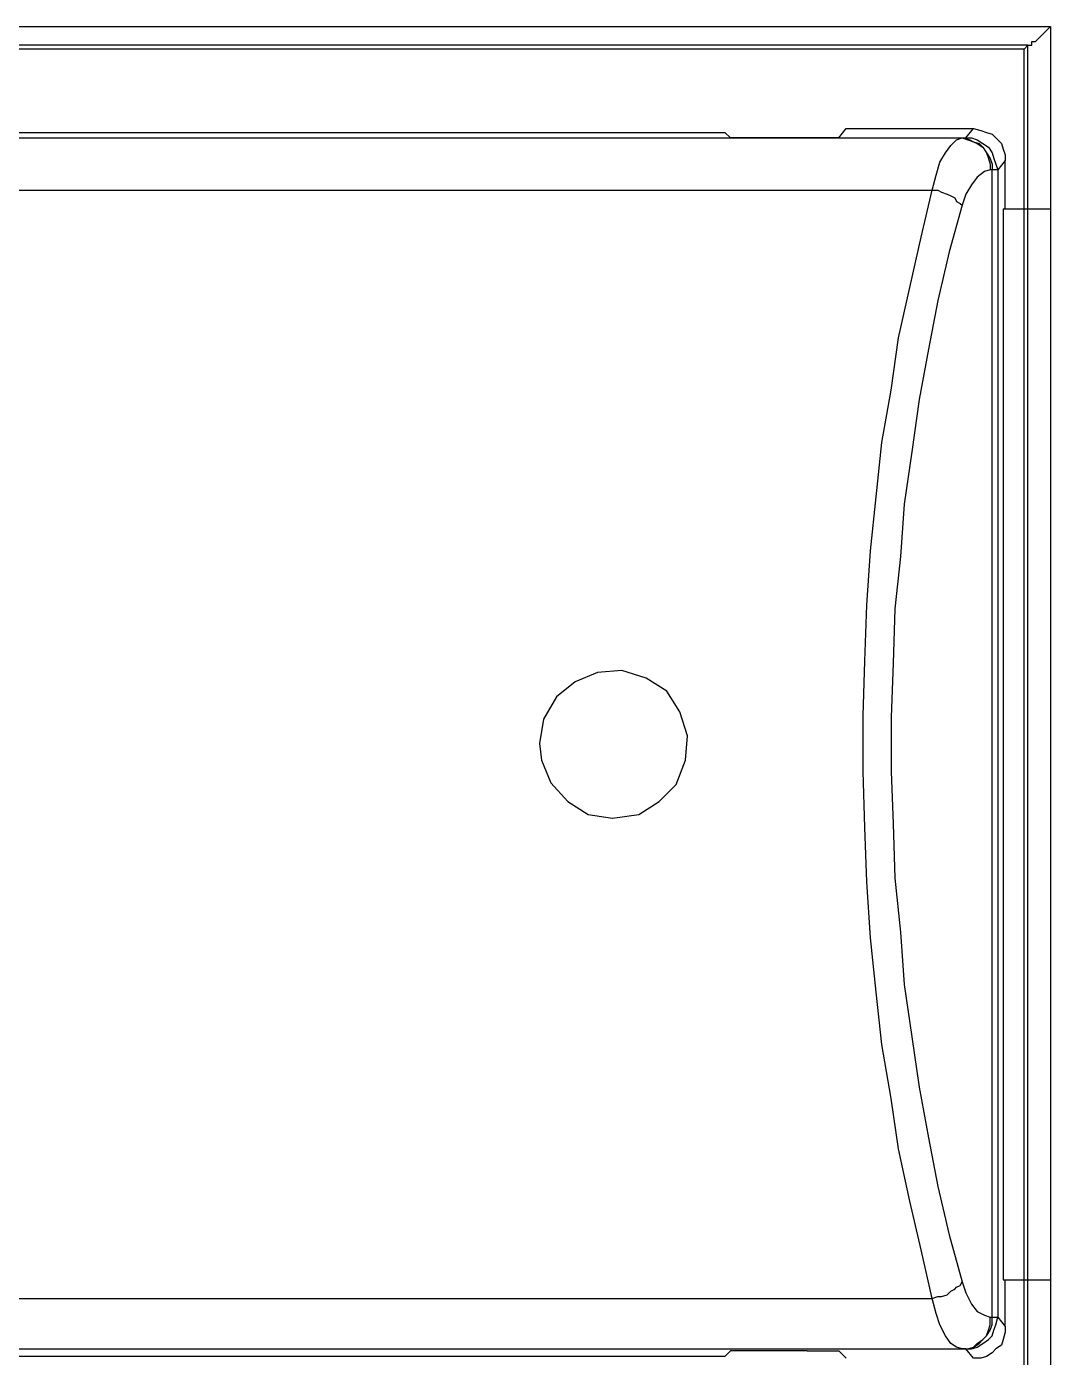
# Model space of a CAD drawing. Header units: centimetres. Extents: x -8.4 to 3.7, y -7.8 to 8.
# Drawn here: x -3.129 to -2.163, y 4.197 to 5.454 of the extents above; entities that cross this region are included whole.
import ezdxf

# ---------------------------------------------------------------- set-up
doc = ezdxf.new("R2010")
doc.units = ezdxf.units.CM
doc.header["$MEASUREMENT"] = 0
doc.layers.add('Layer 1', color=7, linetype='Continuous')

msp = doc.modelspace()

# ---------------------------------------------------------------- linework, layer by layer
at = {"layer": 'Layer 1', "lineweight": 25}
for points in [[(-6.02898, 5.45394), (-6.02898, 5.45394), (-2.16253, 5.45394), (-2.16253, 5.45394)], [(-2.16253, 5.45394), (-2.16253, 5.45394), (-2.16253, -1.68981), (-2.16253, -1.68981)], [(-2.1837, 5.4363), (-2.1837, 5.4363), (-6.01134, 5.4363), (-6.01134, 5.4363)], [(-2.18723, 5.43277), (-2.18723, 5.43277), (-6.00781, 5.43277), (-6.00781, 5.43277)], [(-2.18723, 5.43277), (-2.18723, 5.43277), (-2.1837, 5.4363), (-2.1837, 5.4363)], [(-2.18723, -1.66864), (-2.18723, -1.66864), (-2.18723, 5.43277), (-2.18723, 5.43277)], [(-2.1837, -1.67217), (-2.1837, -1.67217), (-2.1837, 5.4363), (-2.1837, 5.4363)], [(-2.3623, 5.34878), (-2.3623, 5.34878), (-2.35524, 5.3576), (-2.35524, 5.3576)], [(-2.35524, 5.3576), (-2.35524, 5.3576), (-2.2352, 5.3576), (-2.2352, 5.3576)], [(-2.24227, 5.34878), (-2.24227, 5.34878), (-2.2352, 5.3576), (-2.2352, 5.3576)], [(-5.72329, 5.35407), (-5.72329, 5.35407), (-2.46998, 5.35407), (-2.46998, 5.35407)], [(-4.03397, 5.34878), (-4.03397, 5.34878), (-2.24579, 5.34878), (-2.24579, 5.34878)], [(-2.46468, 5.34878), (-2.46468, 5.34878), (-2.46998, 5.35407), (-2.46998, 5.35407)], [(-2.39231, 5.34878), (-2.39231, 5.34878), (-2.46468, 5.34878), (-2.46468, 5.34878)], [(-2.24579, 5.34878), (-2.24579, 5.34878), (-2.24403, 5.34878), (-2.24403, 5.34878)], [(-2.21755, 5.31877), (-2.21755, 5.31877), (-2.21931, 5.31877), (-2.21931, 5.31877)], [(-2.21755, 4.23493), (-2.21755, 4.23493), (-2.21755, 5.31877), (-2.21755, 5.31877)], [(-2.20519, 5.32759), (-2.20519, 5.32759), (-2.21225, 5.31877), (-2.21225, 5.31877)], [(-2.21225, 5.31877), (-2.21225, 5.31877), (-2.21225, 4.23493), (-2.21225, 4.23493)], [(-2.20519, 5.2817), (-2.20519, 5.2817), (-2.20519, 5.32759), (-2.20519, 5.32759)], [(-4.00573, 5.29935), (-4.00573, 5.29935), (-2.27404, 5.29935), (-2.27404, 5.29935)], [(-2.20696, 5.2817), (-2.20696, 5.2817), (-2.20696, 4.27023), (-2.20696, 4.27023)], [(-2.20696, 5.2817), (-2.20696, 5.2817), (-2.16253, 5.2817), (-2.16253, 5.2817)], [(-2.20696, 4.27023), (-2.20696, 4.27023), (-2.16253, 4.27023), (-2.16253, 4.27023)], [(-2.20519, 4.2261), (-2.20519, 4.2261), (-2.20519, 4.27023), (-2.20519, 4.27023)], [(-4.00573, 4.25258), (-4.00573, 4.25258), (-2.27404, 4.25258), (-2.27404, 4.25258)], [(-2.21931, 4.23493), (-2.21931, 4.23493), (-2.21755, 4.23493), (-2.21755, 4.23493)], [(-2.21225, 4.23493), (-2.21225, 4.23493), (-2.20519, 4.2261), (-2.20519, 4.2261)], [(-4.03397, 4.20492), (-4.03397, 4.20492), (-2.24579, 4.20492), (-2.24579, 4.20492)], [(-2.46468, 4.20315), (-2.46468, 4.20315), (-2.46998, 4.19785), (-2.46998, 4.19785)], [(-2.39231, 4.20315), (-2.39231, 4.20315), (-2.46468, 4.20315), (-2.46468, 4.20315)], [(-2.35524, 4.19609), (-2.35524, 4.19609), (-2.3623, 4.20315), (-2.3623, 4.20315)], [(-2.24403, 4.20492), (-2.24403, 4.20492), (-2.24579, 4.20492), (-2.24579, 4.20492)], [(-2.2352, 4.19609), (-2.2352, 4.19609), (-2.24227, 4.20492), (-2.24227, 4.20492)], [(-2.46998, 4.19785), (-2.46998, 4.19785), (-5.72329, 4.19785), (-5.72329, 4.19785)]]:
    msp.add_open_spline(points, degree=3, dxfattribs=at)
for points, knots in [([(-2.1837, 5.4363), (-2.1837, 5.4363), (-2.1837, 5.4363), (-2.1837, 5.4363), (-2.1837, 5.4363), (-2.1837, 5.4363), (-2.18017, 5.4363), (-2.18017, 5.4363), (-2.18017, 5.4363), (-2.18017, 5.4363), (-2.18017, 5.43983), (-2.18017, 5.43983), (-2.18017, 5.43983), (-2.18017, 5.43983), (-2.17664, 5.43983), (-2.17664, 5.43983), (-2.17664, 5.43983), (-2.17664, 5.43983), (-2.17311, 5.44336), (-2.17311, 5.44336), (-2.17311, 5.44336), (-2.17311, 5.44336), (-2.16959, 5.44688), (-2.16959, 5.44688), (-2.16959, 5.44688), (-2.16959, 5.44688), (-2.16606, 5.45041), (-2.16606, 5.45041), (-2.16606, 5.45041), (-2.16606, 5.45041), (-2.16253, 5.45394), (-2.16253, 5.45394)], [0, 0, 0, 0, 0.1111111, 0.1111111, 0.1111111, 0.1111111, 0.2222222, 0.2222222, 0.2222222, 0.2222222, 0.3333333, 0.3333333, 0.3333333, 0.3333333, 0.4444444, 0.4444444, 0.4444444, 0.4444444, 0.5555556, 0.5555556, 0.5555556, 0.5555556, 0.6666667, 0.6666667, 0.6666667, 0.6666667, 0.7777778, 0.7777778, 0.7777778, 0.7777778, 1, 1, 1, 1]), ([(-2.2352, 5.3576), (-2.2352, 5.3576), (-2.22814, 5.35584), (-2.22814, 5.35584), (-2.22814, 5.35584), (-2.22814, 5.35584), (-2.22285, 5.35407), (-2.22285, 5.35407), (-2.22285, 5.35407), (-2.22285, 5.35407), (-2.21755, 5.35231), (-2.21755, 5.35231), (-2.21755, 5.35231), (-2.21755, 5.35231), (-2.21402, 5.34878), (-2.21402, 5.34878), (-2.21402, 5.34878), (-2.21402, 5.34878), (-2.20873, 5.34348), (-2.20873, 5.34348), (-2.20873, 5.34348), (-2.20873, 5.34348), (-2.20696, 5.33819), (-2.20696, 5.33819), (-2.20696, 5.33819), (-2.20696, 5.33819), (-2.20519, 5.33289), (-2.20519, 5.33289), (-2.20519, 5.33289), (-2.20519, 5.33289), (-2.20519, 5.32759), (-2.20519, 5.32759)], [0, 0, 0, 0, 0.1111111, 0.1111111, 0.1111111, 0.1111111, 0.2222222, 0.2222222, 0.2222222, 0.2222222, 0.3333333, 0.3333333, 0.3333333, 0.3333333, 0.4444444, 0.4444444, 0.4444444, 0.4444444, 0.5555556, 0.5555556, 0.5555556, 0.5555556, 0.6666667, 0.6666667, 0.6666667, 0.6666667, 0.7777778, 0.7777778, 0.7777778, 0.7777778, 1, 1, 1, 1]), ([(-2.3623, 5.34878), (-2.3623, 5.34878), (-2.3623, 5.34878), (-2.3623, 5.34878), (-2.3623, 5.34878), (-2.3623, 5.34878), (-2.36406, 5.34878), (-2.36406, 5.34878), (-2.36406, 5.34878), (-2.36406, 5.34878), (-2.3676, 5.34878), (-2.3676, 5.34878), (-2.3676, 5.34878), (-2.3676, 5.34878), (-2.37112, 5.34878), (-2.37112, 5.34878), (-2.37112, 5.34878), (-2.37112, 5.34878), (-2.37466, 5.34878), (-2.37466, 5.34878), (-2.37466, 5.34878), (-2.37466, 5.34878), (-2.37995, 5.34878), (-2.37995, 5.34878), (-2.37995, 5.34878), (-2.37995, 5.34878), (-2.38701, 5.34878), (-2.38701, 5.34878), (-2.38701, 5.34878), (-2.38701, 5.34878), (-2.39231, 5.34878), (-2.39231, 5.34878)], [0, 0, 0, 0, 0.1111111, 0.1111111, 0.1111111, 0.1111111, 0.2222222, 0.2222222, 0.2222222, 0.2222222, 0.3333333, 0.3333333, 0.3333333, 0.3333333, 0.4444444, 0.4444444, 0.4444444, 0.4444444, 0.5555556, 0.5555556, 0.5555556, 0.5555556, 0.6666667, 0.6666667, 0.6666667, 0.6666667, 0.7777778, 0.7777778, 0.7777778, 0.7777778, 1, 1, 1, 1]), ([(-2.27404, 5.29935), (-2.27404, 5.29935), (-2.27051, 5.31347), (-2.27051, 5.31347), (-2.27051, 5.31347), (-2.27051, 5.31347), (-2.26697, 5.32583), (-2.26697, 5.32583), (-2.26697, 5.32583), (-2.26697, 5.32583), (-2.26168, 5.33466), (-2.26168, 5.33466), (-2.26168, 5.33466), (-2.26168, 5.33466), (-2.25639, 5.34172), (-2.25639, 5.34172), (-2.25639, 5.34172), (-2.25639, 5.34172), (-2.25109, 5.34701), (-2.25109, 5.34701), (-2.25109, 5.34701), (-2.25109, 5.34701), (-2.24579, 5.34878), (-2.24579, 5.34878)], [0, 0, 0, 0, 0.1428571, 0.1428571, 0.1428571, 0.1428571, 0.2857143, 0.2857143, 0.2857143, 0.2857143, 0.4285714, 0.4285714, 0.4285714, 0.4285714, 0.5714286, 0.5714286, 0.5714286, 0.5714286, 0.7142857, 0.7142857, 0.7142857, 0.7142857, 1, 1, 1, 1]), ([(-2.24579, 5.34878), (-2.24579, 5.34878), (-2.2405, 5.34701), (-2.2405, 5.34701), (-2.2405, 5.34701), (-2.2405, 5.34701), (-2.2352, 5.34525), (-2.2352, 5.34525), (-2.2352, 5.34525), (-2.2352, 5.34525), (-2.23167, 5.34348), (-2.23167, 5.34348), (-2.23167, 5.34348), (-2.23167, 5.34348), (-2.22638, 5.33995), (-2.22638, 5.33995), (-2.22638, 5.33995), (-2.22638, 5.33995), (-2.22285, 5.33466), (-2.22285, 5.33466), (-2.22285, 5.33466), (-2.22285, 5.33466), (-2.22108, 5.32936), (-2.22108, 5.32936), (-2.22108, 5.32936), (-2.22108, 5.32936), (-2.21931, 5.32407), (-2.21931, 5.32407), (-2.21931, 5.32407), (-2.21931, 5.32407), (-2.21931, 5.31877), (-2.21931, 5.31877)], [0, 0, 0, 0, 0.1111111, 0.1111111, 0.1111111, 0.1111111, 0.2222222, 0.2222222, 0.2222222, 0.2222222, 0.3333333, 0.3333333, 0.3333333, 0.3333333, 0.4444444, 0.4444444, 0.4444444, 0.4444444, 0.5555556, 0.5555556, 0.5555556, 0.5555556, 0.6666667, 0.6666667, 0.6666667, 0.6666667, 0.7777778, 0.7777778, 0.7777778, 0.7777778, 1, 1, 1, 1]), ([(-2.24403, 5.34878), (-2.24403, 5.34878), (-2.23873, 5.34701), (-2.23873, 5.34701), (-2.23873, 5.34701), (-2.23873, 5.34701), (-2.2352, 5.34525), (-2.2352, 5.34525), (-2.2352, 5.34525), (-2.2352, 5.34525), (-2.22991, 5.34348), (-2.22991, 5.34348), (-2.22991, 5.34348), (-2.22991, 5.34348), (-2.22638, 5.33995), (-2.22638, 5.33995), (-2.22638, 5.33995), (-2.22638, 5.33995), (-2.22285, 5.33466), (-2.22285, 5.33466), (-2.22285, 5.33466), (-2.22285, 5.33466), (-2.21931, 5.32936), (-2.21931, 5.32936), (-2.21931, 5.32936), (-2.21931, 5.32936), (-2.21755, 5.32407), (-2.21755, 5.32407), (-2.21755, 5.32407), (-2.21755, 5.32407), (-2.21755, 5.31877), (-2.21755, 5.31877)], [0, 0, 0, 0, 0.1111111, 0.1111111, 0.1111111, 0.1111111, 0.2222222, 0.2222222, 0.2222222, 0.2222222, 0.3333333, 0.3333333, 0.3333333, 0.3333333, 0.4444444, 0.4444444, 0.4444444, 0.4444444, 0.5555556, 0.5555556, 0.5555556, 0.5555556, 0.6666667, 0.6666667, 0.6666667, 0.6666667, 0.7777778, 0.7777778, 0.7777778, 0.7777778, 1, 1, 1, 1]), ([(-2.24403, 5.34878), (-2.24403, 5.34878), (-2.24403, 5.34878), (-2.24403, 5.34878), (-2.24403, 5.34878), (-2.24403, 5.34878), (-2.24227, 5.34878), (-2.24227, 5.34878)], [0, 0, 0, 0, 0.3333333, 0.3333333, 0.3333333, 0.3333333, 1, 1, 1, 1]), ([(-2.24227, 5.34878), (-2.24227, 5.34878), (-2.23697, 5.34878), (-2.23697, 5.34878), (-2.23697, 5.34878), (-2.23697, 5.34878), (-2.23167, 5.34701), (-2.23167, 5.34701), (-2.23167, 5.34701), (-2.23167, 5.34701), (-2.22638, 5.34348), (-2.22638, 5.34348), (-2.22638, 5.34348), (-2.22638, 5.34348), (-2.22108, 5.33995), (-2.22108, 5.33995), (-2.22108, 5.33995), (-2.22108, 5.33995), (-2.21755, 5.33466), (-2.21755, 5.33466), (-2.21755, 5.33466), (-2.21755, 5.33466), (-2.21579, 5.32936), (-2.21579, 5.32936), (-2.21579, 5.32936), (-2.21579, 5.32936), (-2.21402, 5.32407), (-2.21402, 5.32407), (-2.21402, 5.32407), (-2.21402, 5.32407), (-2.21225, 5.31877), (-2.21225, 5.31877)], [0, 0, 0, 0, 0.1111111, 0.1111111, 0.1111111, 0.1111111, 0.2222222, 0.2222222, 0.2222222, 0.2222222, 0.3333333, 0.3333333, 0.3333333, 0.3333333, 0.4444444, 0.4444444, 0.4444444, 0.4444444, 0.5555556, 0.5555556, 0.5555556, 0.5555556, 0.6666667, 0.6666667, 0.6666667, 0.6666667, 0.7777778, 0.7777778, 0.7777778, 0.7777778, 1, 1, 1, 1]), ([(-2.21931, 5.31877), (-2.21931, 5.31877), (-2.22461, 5.31701), (-2.22461, 5.31701), (-2.22461, 5.31701), (-2.22461, 5.31701), (-2.23167, 5.31171), (-2.23167, 5.31171), (-2.23167, 5.31171), (-2.23167, 5.31171), (-2.23697, 5.30465), (-2.23697, 5.30465), (-2.23697, 5.30465), (-2.23697, 5.30465), (-2.24227, 5.29582), (-2.24227, 5.29582), (-2.24227, 5.29582), (-2.24227, 5.29582), (-2.24579, 5.28523), (-2.24579, 5.28523)], [0, 0, 0, 0, 0.1666667, 0.1666667, 0.1666667, 0.1666667, 0.3333333, 0.3333333, 0.3333333, 0.3333333, 0.5, 0.5, 0.5, 0.5, 0.6666667, 0.6666667, 0.6666667, 0.6666667, 1, 1, 1, 1]), ([(-2.21225, 5.31877), (-2.21225, 5.31877), (-2.21402, 5.31877), (-2.21402, 5.31877), (-2.21402, 5.31877), (-2.21402, 5.31877), (-2.21579, 5.31877), (-2.21579, 5.31877), (-2.21579, 5.31877), (-2.21579, 5.31877), (-2.21755, 5.31877), (-2.21755, 5.31877)], [0, 0, 0, 0, 0.25, 0.25, 0.25, 0.25, 0.5, 0.5, 0.5, 0.5, 1, 1, 1, 1]), ([(-2.27404, 4.25258), (-2.27404, 4.25258), (-2.28463, 4.29847), (-2.28463, 4.29847), (-2.28463, 4.29847), (-2.28463, 4.29847), (-2.29522, 4.34437), (-2.29522, 4.34437), (-2.29522, 4.34437), (-2.29522, 4.34437), (-2.30581, 4.3938), (-2.30581, 4.3938), (-2.30581, 4.3938), (-2.30581, 4.3938), (-2.31287, 4.44146), (-2.31287, 4.44146), (-2.31287, 4.44146), (-2.31287, 4.44146), (-2.3217, 4.49265), (-2.3217, 4.49265), (-2.3217, 4.49265), (-2.3217, 4.49265), (-2.327, 4.54207), (-2.327, 4.54207), (-2.327, 4.54207), (-2.327, 4.54207), (-2.33229, 4.59327), (-2.33229, 4.59327), (-2.33229, 4.59327), (-2.33229, 4.59327), (-2.33582, 4.64622), (-2.33582, 4.64622), (-2.33582, 4.64622), (-2.33582, 4.64622), (-2.33759, 4.69742), (-2.33759, 4.69742), (-2.33759, 4.69742), (-2.33759, 4.69742), (-2.33935, 4.75037), (-2.33935, 4.75037), (-2.33935, 4.75037), (-2.33935, 4.75037), (-2.33935, 4.80332), (-2.33935, 4.80332), (-2.33935, 4.80332), (-2.33935, 4.80332), (-2.33759, 4.85452), (-2.33759, 4.85452), (-2.33759, 4.85452), (-2.33759, 4.85452), (-2.33582, 4.90747), (-2.33582, 4.90747), (-2.33582, 4.90747), (-2.33582, 4.90747), (-2.33229, 4.95867), (-2.33229, 4.95867), (-2.33229, 4.95867), (-2.33229, 4.95867), (-2.327, 5.00986), (-2.327, 5.00986), (-2.327, 5.00986), (-2.327, 5.00986), (-2.3217, 5.06105), (-2.3217, 5.06105), (-2.3217, 5.06105), (-2.3217, 5.06105), (-2.31287, 5.11048), (-2.31287, 5.11048), (-2.31287, 5.11048), (-2.31287, 5.11048), (-2.30581, 5.1599), (-2.30581, 5.1599), (-2.30581, 5.1599), (-2.30581, 5.1599), (-2.29522, 5.20756), (-2.29522, 5.20756), (-2.29522, 5.20756), (-2.29522, 5.20756), (-2.28463, 5.25522), (-2.28463, 5.25522), (-2.28463, 5.25522), (-2.28463, 5.25522), (-2.27404, 5.29935), (-2.27404, 5.29935)], [0, 0, 0, 0, 0.0454545, 0.0454545, 0.0454545, 0.0454545, 0.0909091, 0.0909091, 0.0909091, 0.0909091, 0.1363636, 0.1363636, 0.1363636, 0.1363636, 0.1818182, 0.1818182, 0.1818182, 0.1818182, 0.2272727, 0.2272727, 0.2272727, 0.2272727, 0.2727273, 0.2727273, 0.2727273, 0.2727273, 0.3181818, 0.3181818, 0.3181818, 0.3181818, 0.3636364, 0.3636364, 0.3636364, 0.3636364, 0.4090909, 0.4090909, 0.4090909, 0.4090909, 0.4545455, 0.4545455, 0.4545455, 0.4545455, 0.5, 0.5, 0.5, 0.5, 0.5454545, 0.5454545, 0.5454545, 0.5454545, 0.5909091, 0.5909091, 0.5909091, 0.5909091, 0.6363636, 0.6363636, 0.6363636, 0.6363636, 0.6818182, 0.6818182, 0.6818182, 0.6818182, 0.7272727, 0.7272727, 0.7272727, 0.7272727, 0.7727273, 0.7727273, 0.7727273, 0.7727273, 0.8181818, 0.8181818, 0.8181818, 0.8181818, 0.8636364, 0.8636364, 0.8636364, 0.8636364, 0.9090909, 0.9090909, 0.9090909, 0.9090909, 1, 1, 1, 1]), ([(-2.27404, 5.29935), (-2.27404, 5.29935), (-2.26874, 5.29935), (-2.26874, 5.29935), (-2.26874, 5.29935), (-2.26874, 5.29935), (-2.26521, 5.29759), (-2.26521, 5.29759), (-2.26521, 5.29759), (-2.26521, 5.29759), (-2.25991, 5.29582), (-2.25991, 5.29582), (-2.25991, 5.29582), (-2.25991, 5.29582), (-2.25639, 5.29405), (-2.25639, 5.29405), (-2.25639, 5.29405), (-2.25639, 5.29405), (-2.25285, 5.29229), (-2.25285, 5.29229), (-2.25285, 5.29229), (-2.25285, 5.29229), (-2.25109, 5.28876), (-2.25109, 5.28876), (-2.25109, 5.28876), (-2.25109, 5.28876), (-2.24756, 5.28699), (-2.24756, 5.28699), (-2.24756, 5.28699), (-2.24756, 5.28699), (-2.24579, 5.28523), (-2.24579, 5.28523)], [0, 0, 0, 0, 0.1111111, 0.1111111, 0.1111111, 0.1111111, 0.2222222, 0.2222222, 0.2222222, 0.2222222, 0.3333333, 0.3333333, 0.3333333, 0.3333333, 0.4444444, 0.4444444, 0.4444444, 0.4444444, 0.5555556, 0.5555556, 0.5555556, 0.5555556, 0.6666667, 0.6666667, 0.6666667, 0.6666667, 0.7777778, 0.7777778, 0.7777778, 0.7777778, 1, 1, 1, 1]), ([(-2.24579, 5.28523), (-2.24579, 5.28523), (-2.25815, 5.2411), (-2.25815, 5.2411), (-2.25815, 5.2411), (-2.25815, 5.2411), (-2.26874, 5.19521), (-2.26874, 5.19521), (-2.26874, 5.19521), (-2.26874, 5.19521), (-2.27757, 5.14931), (-2.27757, 5.14931), (-2.27757, 5.14931), (-2.27757, 5.14931), (-2.28639, 5.10165), (-2.28639, 5.10165), (-2.28639, 5.10165), (-2.28639, 5.10165), (-2.29345, 5.05222), (-2.29345, 5.05222), (-2.29345, 5.05222), (-2.29345, 5.05222), (-2.30052, 5.0028), (-2.30052, 5.0028), (-2.30052, 5.0028), (-2.30052, 5.0028), (-2.30405, 4.95337), (-2.30405, 4.95337), (-2.30405, 4.95337), (-2.30405, 4.95337), (-2.30934, 4.90395), (-2.30934, 4.90395), (-2.30934, 4.90395), (-2.30934, 4.90395), (-2.31111, 4.85275), (-2.31111, 4.85275), (-2.31111, 4.85275), (-2.31111, 4.85275), (-2.31287, 4.80156), (-2.31287, 4.80156), (-2.31287, 4.80156), (-2.31287, 4.80156), (-2.31287, 4.75037), (-2.31287, 4.75037), (-2.31287, 4.75037), (-2.31287, 4.75037), (-2.31111, 4.70094), (-2.31111, 4.70094), (-2.31111, 4.70094), (-2.31111, 4.70094), (-2.30934, 4.64975), (-2.30934, 4.64975), (-2.30934, 4.64975), (-2.30934, 4.64975), (-2.30405, 4.59856), (-2.30405, 4.59856), (-2.30405, 4.59856), (-2.30405, 4.59856), (-2.30052, 4.54913), (-2.30052, 4.54913), (-2.30052, 4.54913), (-2.30052, 4.54913), (-2.29345, 4.49971), (-2.29345, 4.49971), (-2.29345, 4.49971), (-2.29345, 4.49971), (-2.28639, 4.45205), (-2.28639, 4.45205), (-2.28639, 4.45205), (-2.28639, 4.45205), (-2.27757, 4.40438), (-2.27757, 4.40438), (-2.27757, 4.40438), (-2.27757, 4.40438), (-2.26874, 4.35849), (-2.26874, 4.35849), (-2.26874, 4.35849), (-2.26874, 4.35849), (-2.25815, 4.3126), (-2.25815, 4.3126), (-2.25815, 4.3126), (-2.25815, 4.3126), (-2.24579, 4.26847), (-2.24579, 4.26847)], [0, 0, 0, 0, 0.0454545, 0.0454545, 0.0454545, 0.0454545, 0.0909091, 0.0909091, 0.0909091, 0.0909091, 0.1363636, 0.1363636, 0.1363636, 0.1363636, 0.1818182, 0.1818182, 0.1818182, 0.1818182, 0.2272727, 0.2272727, 0.2272727, 0.2272727, 0.2727273, 0.2727273, 0.2727273, 0.2727273, 0.3181818, 0.3181818, 0.3181818, 0.3181818, 0.3636364, 0.3636364, 0.3636364, 0.3636364, 0.4090909, 0.4090909, 0.4090909, 0.4090909, 0.4545455, 0.4545455, 0.4545455, 0.4545455, 0.5, 0.5, 0.5, 0.5, 0.5454545, 0.5454545, 0.5454545, 0.5454545, 0.5909091, 0.5909091, 0.5909091, 0.5909091, 0.6363636, 0.6363636, 0.6363636, 0.6363636, 0.6818182, 0.6818182, 0.6818182, 0.6818182, 0.7272727, 0.7272727, 0.7272727, 0.7272727, 0.7727273, 0.7727273, 0.7727273, 0.7727273, 0.8181818, 0.8181818, 0.8181818, 0.8181818, 0.8636364, 0.8636364, 0.8636364, 0.8636364, 0.9090909, 0.9090909, 0.9090909, 0.9090909, 1, 1, 1, 1]), ([(-2.64474, 4.77685), (-2.64474, 4.77685), (-2.6412, 4.7998), (-2.6412, 4.7998), (-2.6412, 4.7998), (-2.6412, 4.7998), (-2.62885, 4.82098), (-2.62885, 4.82098), (-2.62885, 4.82098), (-2.62885, 4.82098), (-2.6112, 4.8351), (-2.6112, 4.8351), (-2.6112, 4.8351), (-2.6112, 4.8351), (-2.59001, 4.84393), (-2.59001, 4.84393), (-2.59001, 4.84393), (-2.59001, 4.84393), (-2.56707, 4.84569), (-2.56707, 4.84569), (-2.56707, 4.84569), (-2.56707, 4.84569), (-2.54412, 4.83863), (-2.54412, 4.83863), (-2.54412, 4.83863), (-2.54412, 4.83863), (-2.5247, 4.82627), (-2.5247, 4.82627), (-2.5247, 4.82627), (-2.5247, 4.82627), (-2.51235, 4.80686), (-2.51235, 4.80686), (-2.51235, 4.80686), (-2.51235, 4.80686), (-2.50528, 4.78391), (-2.50528, 4.78391), (-2.50528, 4.78391), (-2.50528, 4.78391), (-2.50705, 4.76096), (-2.50705, 4.76096), (-2.50705, 4.76096), (-2.50705, 4.76096), (-2.51587, 4.73801), (-2.51587, 4.73801), (-2.51587, 4.73801), (-2.51587, 4.73801), (-2.53176, 4.72212), (-2.53176, 4.72212), (-2.53176, 4.72212), (-2.53176, 4.72212), (-2.55118, 4.70977), (-2.55118, 4.70977), (-2.55118, 4.70977), (-2.55118, 4.70977), (-2.57589, 4.70624), (-2.57589, 4.70624), (-2.57589, 4.70624), (-2.57589, 4.70624), (-2.59884, 4.70977), (-2.59884, 4.70977), (-2.59884, 4.70977), (-2.59884, 4.70977), (-2.61826, 4.72212), (-2.61826, 4.72212), (-2.61826, 4.72212), (-2.61826, 4.72212), (-2.63414, 4.73978), (-2.63414, 4.73978), (-2.63414, 4.73978), (-2.63414, 4.73978), (-2.64297, 4.76096), (-2.64297, 4.76096), (-2.64297, 4.76096), (-2.64297, 4.76096), (-2.64474, 4.77685), (-2.64474, 4.77685)], [0, 0, 0, 0, 0.05, 0.05, 0.05, 0.05, 0.1, 0.1, 0.1, 0.1, 0.15, 0.15, 0.15, 0.15, 0.2, 0.2, 0.2, 0.2, 0.25, 0.25, 0.25, 0.25, 0.3, 0.3, 0.3, 0.3, 0.35, 0.35, 0.35, 0.35, 0.4, 0.4, 0.4, 0.4, 0.45, 0.45, 0.45, 0.45, 0.5, 0.5, 0.5, 0.5, 0.55, 0.55, 0.55, 0.55, 0.6, 0.6, 0.6, 0.6, 0.65, 0.65, 0.65, 0.65, 0.7, 0.7, 0.7, 0.7, 0.75, 0.75, 0.75, 0.75, 0.8, 0.8, 0.8, 0.8, 0.85, 0.85, 0.85, 0.85, 0.9, 0.9, 0.9, 0.9, 1, 1, 1, 1]), ([(-2.64474, 4.77685), (-2.64474, 4.77685), (-2.6412, 4.7998), (-2.6412, 4.7998), (-2.6412, 4.7998), (-2.6412, 4.7998), (-2.62885, 4.82098), (-2.62885, 4.82098), (-2.62885, 4.82098), (-2.62885, 4.82098), (-2.6112, 4.8351), (-2.6112, 4.8351), (-2.6112, 4.8351), (-2.6112, 4.8351), (-2.59001, 4.84393), (-2.59001, 4.84393), (-2.59001, 4.84393), (-2.59001, 4.84393), (-2.56707, 4.84569), (-2.56707, 4.84569), (-2.56707, 4.84569), (-2.56707, 4.84569), (-2.54412, 4.83863), (-2.54412, 4.83863), (-2.54412, 4.83863), (-2.54412, 4.83863), (-2.5247, 4.82627), (-2.5247, 4.82627), (-2.5247, 4.82627), (-2.5247, 4.82627), (-2.51235, 4.80686), (-2.51235, 4.80686), (-2.51235, 4.80686), (-2.51235, 4.80686), (-2.50528, 4.78391), (-2.50528, 4.78391), (-2.50528, 4.78391), (-2.50528, 4.78391), (-2.50705, 4.76096), (-2.50705, 4.76096), (-2.50705, 4.76096), (-2.50705, 4.76096), (-2.51587, 4.73801), (-2.51587, 4.73801), (-2.51587, 4.73801), (-2.51587, 4.73801), (-2.53176, 4.72212), (-2.53176, 4.72212), (-2.53176, 4.72212), (-2.53176, 4.72212), (-2.55118, 4.70977), (-2.55118, 4.70977), (-2.55118, 4.70977), (-2.55118, 4.70977), (-2.57589, 4.70624), (-2.57589, 4.70624), (-2.57589, 4.70624), (-2.57589, 4.70624), (-2.59884, 4.70977), (-2.59884, 4.70977), (-2.59884, 4.70977), (-2.59884, 4.70977), (-2.61826, 4.72212), (-2.61826, 4.72212), (-2.61826, 4.72212), (-2.61826, 4.72212), (-2.63414, 4.73978), (-2.63414, 4.73978), (-2.63414, 4.73978), (-2.63414, 4.73978), (-2.64297, 4.76096), (-2.64297, 4.76096), (-2.64297, 4.76096), (-2.64297, 4.76096), (-2.64474, 4.77685), (-2.64474, 4.77685)], [0, 0, 0, 0, 0.05, 0.05, 0.05, 0.05, 0.1, 0.1, 0.1, 0.1, 0.15, 0.15, 0.15, 0.15, 0.2, 0.2, 0.2, 0.2, 0.25, 0.25, 0.25, 0.25, 0.3, 0.3, 0.3, 0.3, 0.35, 0.35, 0.35, 0.35, 0.4, 0.4, 0.4, 0.4, 0.45, 0.45, 0.45, 0.45, 0.5, 0.5, 0.5, 0.5, 0.55, 0.55, 0.55, 0.55, 0.6, 0.6, 0.6, 0.6, 0.65, 0.65, 0.65, 0.65, 0.7, 0.7, 0.7, 0.7, 0.75, 0.75, 0.75, 0.75, 0.8, 0.8, 0.8, 0.8, 0.85, 0.85, 0.85, 0.85, 0.9, 0.9, 0.9, 0.9, 1, 1, 1, 1]), ([(-2.27404, 4.25258), (-2.27404, 4.25258), (-2.26874, 4.25434), (-2.26874, 4.25434), (-2.26874, 4.25434), (-2.26874, 4.25434), (-2.26521, 4.25434), (-2.26521, 4.25434), (-2.26521, 4.25434), (-2.26521, 4.25434), (-2.25991, 4.25611), (-2.25991, 4.25611), (-2.25991, 4.25611), (-2.25991, 4.25611), (-2.25639, 4.25964), (-2.25639, 4.25964), (-2.25639, 4.25964), (-2.25639, 4.25964), (-2.25285, 4.2614), (-2.25285, 4.2614), (-2.25285, 4.2614), (-2.25285, 4.2614), (-2.25109, 4.26317), (-2.25109, 4.26317), (-2.25109, 4.26317), (-2.25109, 4.26317), (-2.24756, 4.26493), (-2.24756, 4.26493), (-2.24756, 4.26493), (-2.24756, 4.26493), (-2.24579, 4.26847), (-2.24579, 4.26847)], [0, 0, 0, 0, 0.1111111, 0.1111111, 0.1111111, 0.1111111, 0.2222222, 0.2222222, 0.2222222, 0.2222222, 0.3333333, 0.3333333, 0.3333333, 0.3333333, 0.4444444, 0.4444444, 0.4444444, 0.4444444, 0.5555556, 0.5555556, 0.5555556, 0.5555556, 0.6666667, 0.6666667, 0.6666667, 0.6666667, 0.7777778, 0.7777778, 0.7777778, 0.7777778, 1, 1, 1, 1]), ([(-2.24579, 4.26847), (-2.24579, 4.26847), (-2.24227, 4.25787), (-2.24227, 4.25787), (-2.24227, 4.25787), (-2.24227, 4.25787), (-2.23697, 4.24728), (-2.23697, 4.24728), (-2.23697, 4.24728), (-2.23697, 4.24728), (-2.23167, 4.24022), (-2.23167, 4.24022), (-2.23167, 4.24022), (-2.23167, 4.24022), (-2.22461, 4.23669), (-2.22461, 4.23669), (-2.22461, 4.23669), (-2.22461, 4.23669), (-2.21931, 4.23493), (-2.21931, 4.23493)], [0, 0, 0, 0, 0.1666667, 0.1666667, 0.1666667, 0.1666667, 0.3333333, 0.3333333, 0.3333333, 0.3333333, 0.5, 0.5, 0.5, 0.5, 0.6666667, 0.6666667, 0.6666667, 0.6666667, 1, 1, 1, 1]), ([(-2.24579, 4.20492), (-2.24579, 4.20492), (-2.25109, 4.20668), (-2.25109, 4.20668), (-2.25109, 4.20668), (-2.25109, 4.20668), (-2.25639, 4.21021), (-2.25639, 4.21021), (-2.25639, 4.21021), (-2.25639, 4.21021), (-2.26168, 4.21727), (-2.26168, 4.21727), (-2.26168, 4.21727), (-2.26168, 4.21727), (-2.26697, 4.22787), (-2.26697, 4.22787), (-2.26697, 4.22787), (-2.26697, 4.22787), (-2.27051, 4.23845), (-2.27051, 4.23845), (-2.27051, 4.23845), (-2.27051, 4.23845), (-2.27404, 4.25258), (-2.27404, 4.25258)], [0, 0, 0, 0, 0.1428571, 0.1428571, 0.1428571, 0.1428571, 0.2857143, 0.2857143, 0.2857143, 0.2857143, 0.4285714, 0.4285714, 0.4285714, 0.4285714, 0.5714286, 0.5714286, 0.5714286, 0.5714286, 0.7142857, 0.7142857, 0.7142857, 0.7142857, 1, 1, 1, 1]), ([(-2.24579, 4.20492), (-2.24579, 4.20492), (-2.2405, 4.20492), (-2.2405, 4.20492), (-2.2405, 4.20492), (-2.2405, 4.20492), (-2.2352, 4.20668), (-2.2352, 4.20668), (-2.2352, 4.20668), (-2.2352, 4.20668), (-2.23167, 4.21021), (-2.23167, 4.21021), (-2.23167, 4.21021), (-2.23167, 4.21021), (-2.22638, 4.21374), (-2.22638, 4.21374), (-2.22638, 4.21374), (-2.22638, 4.21374), (-2.22285, 4.21727), (-2.22285, 4.21727), (-2.22285, 4.21727), (-2.22285, 4.21727), (-2.22108, 4.22257), (-2.22108, 4.22257), (-2.22108, 4.22257), (-2.22108, 4.22257), (-2.21931, 4.22787), (-2.21931, 4.22787), (-2.21931, 4.22787), (-2.21931, 4.22787), (-2.21931, 4.23493), (-2.21931, 4.23493)], [0, 0, 0, 0, 0.1111111, 0.1111111, 0.1111111, 0.1111111, 0.2222222, 0.2222222, 0.2222222, 0.2222222, 0.3333333, 0.3333333, 0.3333333, 0.3333333, 0.4444444, 0.4444444, 0.4444444, 0.4444444, 0.5555556, 0.5555556, 0.5555556, 0.5555556, 0.6666667, 0.6666667, 0.6666667, 0.6666667, 0.7777778, 0.7777778, 0.7777778, 0.7777778, 1, 1, 1, 1]), ([(-2.24403, 4.20492), (-2.24403, 4.20492), (-2.23873, 4.20492), (-2.23873, 4.20492), (-2.23873, 4.20492), (-2.23873, 4.20492), (-2.2352, 4.20668), (-2.2352, 4.20668), (-2.2352, 4.20668), (-2.2352, 4.20668), (-2.22991, 4.21021), (-2.22991, 4.21021), (-2.22991, 4.21021), (-2.22991, 4.21021), (-2.22638, 4.21374), (-2.22638, 4.21374), (-2.22638, 4.21374), (-2.22638, 4.21374), (-2.22285, 4.21727), (-2.22285, 4.21727), (-2.22285, 4.21727), (-2.22285, 4.21727), (-2.21931, 4.22257), (-2.21931, 4.22257), (-2.21931, 4.22257), (-2.21931, 4.22257), (-2.21755, 4.22787), (-2.21755, 4.22787), (-2.21755, 4.22787), (-2.21755, 4.22787), (-2.21755, 4.23493), (-2.21755, 4.23493)], [0, 0, 0, 0, 0.1111111, 0.1111111, 0.1111111, 0.1111111, 0.2222222, 0.2222222, 0.2222222, 0.2222222, 0.3333333, 0.3333333, 0.3333333, 0.3333333, 0.4444444, 0.4444444, 0.4444444, 0.4444444, 0.5555556, 0.5555556, 0.5555556, 0.5555556, 0.6666667, 0.6666667, 0.6666667, 0.6666667, 0.7777778, 0.7777778, 0.7777778, 0.7777778, 1, 1, 1, 1]), ([(-2.24227, 4.20492), (-2.24227, 4.20492), (-2.23697, 4.20492), (-2.23697, 4.20492), (-2.23697, 4.20492), (-2.23697, 4.20492), (-2.23167, 4.20668), (-2.23167, 4.20668), (-2.23167, 4.20668), (-2.23167, 4.20668), (-2.22638, 4.21021), (-2.22638, 4.21021), (-2.22638, 4.21021), (-2.22638, 4.21021), (-2.22108, 4.21374), (-2.22108, 4.21374), (-2.22108, 4.21374), (-2.22108, 4.21374), (-2.21755, 4.21727), (-2.21755, 4.21727), (-2.21755, 4.21727), (-2.21755, 4.21727), (-2.21579, 4.22257), (-2.21579, 4.22257), (-2.21579, 4.22257), (-2.21579, 4.22257), (-2.21402, 4.22787), (-2.21402, 4.22787), (-2.21402, 4.22787), (-2.21402, 4.22787), (-2.21225, 4.23493), (-2.21225, 4.23493)], [0, 0, 0, 0, 0.1111111, 0.1111111, 0.1111111, 0.1111111, 0.2222222, 0.2222222, 0.2222222, 0.2222222, 0.3333333, 0.3333333, 0.3333333, 0.3333333, 0.4444444, 0.4444444, 0.4444444, 0.4444444, 0.5555556, 0.5555556, 0.5555556, 0.5555556, 0.6666667, 0.6666667, 0.6666667, 0.6666667, 0.7777778, 0.7777778, 0.7777778, 0.7777778, 1, 1, 1, 1]), ([(-2.20519, 4.2261), (-2.20519, 4.2261), (-2.20519, 4.22081), (-2.20519, 4.22081), (-2.20519, 4.22081), (-2.20519, 4.22081), (-2.20696, 4.21374), (-2.20696, 4.21374), (-2.20696, 4.21374), (-2.20696, 4.21374), (-2.20873, 4.20845), (-2.20873, 4.20845), (-2.20873, 4.20845), (-2.20873, 4.20845), (-2.21402, 4.20492), (-2.21402, 4.20492), (-2.21402, 4.20492), (-2.21402, 4.20492), (-2.21755, 4.20139), (-2.21755, 4.20139), (-2.21755, 4.20139), (-2.21755, 4.20139), (-2.22285, 4.19785), (-2.22285, 4.19785), (-2.22285, 4.19785), (-2.22285, 4.19785), (-2.22814, 4.19609), (-2.22814, 4.19609), (-2.22814, 4.19609), (-2.22814, 4.19609), (-2.2352, 4.19609), (-2.2352, 4.19609)], [0, 0, 0, 0, 0.1111111, 0.1111111, 0.1111111, 0.1111111, 0.2222222, 0.2222222, 0.2222222, 0.2222222, 0.3333333, 0.3333333, 0.3333333, 0.3333333, 0.4444444, 0.4444444, 0.4444444, 0.4444444, 0.5555556, 0.5555556, 0.5555556, 0.5555556, 0.6666667, 0.6666667, 0.6666667, 0.6666667, 0.7777778, 0.7777778, 0.7777778, 0.7777778, 1, 1, 1, 1]), ([(-2.21755, 4.23493), (-2.21755, 4.23493), (-2.21579, 4.23493), (-2.21579, 4.23493), (-2.21579, 4.23493), (-2.21579, 4.23493), (-2.21402, 4.23493), (-2.21402, 4.23493), (-2.21402, 4.23493), (-2.21402, 4.23493), (-2.21225, 4.23493), (-2.21225, 4.23493)], [0, 0, 0, 0, 0.25, 0.25, 0.25, 0.25, 0.5, 0.5, 0.5, 0.5, 1, 1, 1, 1]), ([(-2.39231, 4.20315), (-2.39231, 4.20315), (-2.38701, 4.20315), (-2.38701, 4.20315), (-2.38701, 4.20315), (-2.38701, 4.20315), (-2.37995, 4.20315), (-2.37995, 4.20315), (-2.37995, 4.20315), (-2.37995, 4.20315), (-2.37466, 4.20315), (-2.37466, 4.20315), (-2.37466, 4.20315), (-2.37466, 4.20315), (-2.37112, 4.20315), (-2.37112, 4.20315), (-2.37112, 4.20315), (-2.37112, 4.20315), (-2.3676, 4.20315), (-2.3676, 4.20315), (-2.3676, 4.20315), (-2.3676, 4.20315), (-2.36406, 4.20315), (-2.36406, 4.20315), (-2.36406, 4.20315), (-2.36406, 4.20315), (-2.3623, 4.20315), (-2.3623, 4.20315)], [0, 0, 0, 0, 0.125, 0.125, 0.125, 0.125, 0.25, 0.25, 0.25, 0.25, 0.375, 0.375, 0.375, 0.375, 0.5, 0.5, 0.5, 0.5, 0.625, 0.625, 0.625, 0.625, 0.75, 0.75, 0.75, 0.75, 1, 1, 1, 1]), ([(-2.24227, 4.20492), (-2.24227, 4.20492), (-2.24227, 4.20492), (-2.24227, 4.20492), (-2.24227, 4.20492), (-2.24227, 4.20492), (-2.24403, 4.20492), (-2.24403, 4.20492)], [0, 0, 0, 0, 0.3333333, 0.3333333, 0.3333333, 0.3333333, 1, 1, 1, 1])]:
    msp.add_open_spline(points, degree=3, knots=knots, dxfattribs=at)

doc.saveas('drawing.dxf')
